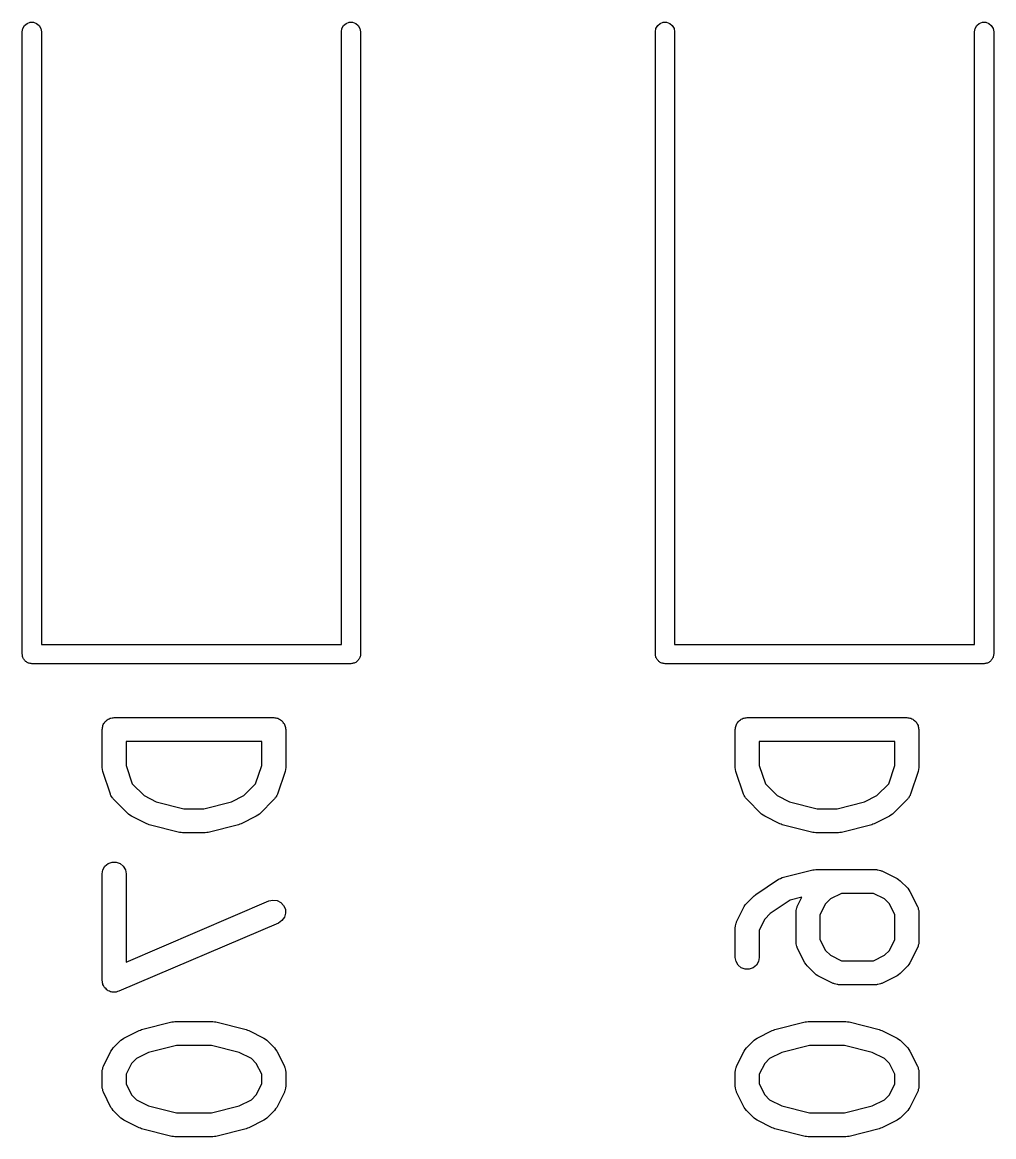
# Model space of a CAD drawing. Extents: x 48 to 353, y -143 to -50.
# Drawn here: x 291.83 to 297.92, y -138.62 to -131.64 of the extents above; entities that cross this region are included whole.
import ezdxf

# ---------------------------------------------------------------- set-up
doc = ezdxf.new("R2010")
doc.units = 0
doc.header["$MEASUREMENT"] = 0
doc.layers.add('BLACK', color=7, linetype='CONTINUOUS')

msp = doc.modelspace()

# ---------------------------------------------------------------- linework, layer by layer
at = {"layer": 'Black'}
for p, q in [((291.834, -131.7), (291.837, -131.679)), ((291.837, -131.679), (291.848, -131.661)), ((291.848, -131.661), (291.864, -131.648)), ((291.864, -131.648), (291.883, -131.641)), ((291.883, -131.641), (291.904, -131.641)), ((291.904, -131.641), (291.924, -131.648)), ((291.924, -131.648), (291.94, -131.661)), ((291.94, -131.661), (291.95, -131.679)), ((291.95, -131.679), (291.954, -131.7)), ((293.834, -131.7), (293.837, -131.679)), ((293.837, -131.679), (293.848, -131.661)), ((293.848, -131.661), (293.864, -131.648)), ((293.864, -131.648), (293.883, -131.641)), ((293.883, -131.641), (293.904, -131.641)), ((293.904, -131.641), (293.924, -131.648)), ((293.924, -131.648), (293.94, -131.661)), ((293.94, -131.661), (293.95, -131.679)), ((293.95, -131.679), (293.954, -131.7)), ((295.803, -131.7), (295.806, -131.679)), ((295.806, -131.679), (295.817, -131.661)), ((295.817, -131.661), (295.832, -131.648)), ((295.832, -131.648), (295.852, -131.641)), ((295.852, -131.641), (295.873, -131.641)), ((295.873, -131.641), (295.892, -131.648)), ((295.892, -131.648), (295.908, -131.661)), ((295.908, -131.661), (295.919, -131.679)), ((295.919, -131.679), (295.923, -131.7)), ((297.803, -131.7), (297.806, -131.679)), ((297.806, -131.679), (297.817, -131.661)), ((297.817, -131.661), (297.832, -131.648)), ((297.832, -131.648), (297.852, -131.641)), ((297.852, -131.641), (297.873, -131.641)), ((297.873, -131.641), (297.892, -131.648)), ((297.892, -131.648), (297.908, -131.661)), ((297.908, -131.661), (297.919, -131.679)), ((297.919, -131.679), (297.923, -131.7)), ((291.834, -135.6), (291.834, -131.7)), ((291.954, -131.7), (291.954, -135.54)), ((293.834, -135.54), (293.834, -131.7)), ((293.954, -131.7), (293.954, -135.6)), ((295.803, -135.6), (295.803, -131.7)), ((295.923, -131.7), (295.923, -135.54)), ((297.803, -135.54), (297.803, -131.7)), ((297.923, -131.7), (297.923, -135.6)), ((291.954, -135.54), (293.834, -135.54)), ((295.923, -135.54), (297.803, -135.54)), ((291.835, -135.605), (291.834, -135.6)), ((291.835, -135.61), (291.835, -135.605)), ((293.954, -135.6), (293.953, -135.605)), ((293.953, -135.605), (293.953, -135.61)), ((295.803, -135.605), (295.803, -135.6)), ((295.803, -135.61), (295.803, -135.605)), ((297.923, -135.6), (297.922, -135.605)), ((297.922, -135.605), (297.922, -135.61)), ((291.836, -135.615), (291.835, -135.61)), ((291.837, -135.621), (291.836, -135.615)), ((291.84, -135.625), (291.837, -135.621)), ((291.842, -135.63), (291.84, -135.625)), ((291.845, -135.634), (291.842, -135.63)), ((291.848, -135.639), (291.845, -135.634)), ((291.852, -135.642), (291.848, -135.639)), ((291.855, -135.646), (291.852, -135.642)), ((291.86, -135.649), (291.855, -135.646)), ((291.864, -135.652), (291.86, -135.649)), ((291.869, -135.654), (291.864, -135.652)), ((291.873, -135.656), (291.869, -135.654)), ((291.878, -135.657), (291.873, -135.656)), ((291.883, -135.659), (291.878, -135.657)), ((291.889, -135.659), (291.883, -135.659)), ((291.894, -135.66), (291.889, -135.659)), ((293.894, -135.66), (291.894, -135.66)), ((293.899, -135.659), (293.894, -135.66)), ((293.904, -135.659), (293.899, -135.659)), ((293.909, -135.657), (293.904, -135.659)), ((293.914, -135.656), (293.909, -135.657)), ((293.919, -135.654), (293.914, -135.656)), ((293.924, -135.652), (293.919, -135.654)), ((293.928, -135.649), (293.924, -135.652)), ((293.932, -135.646), (293.928, -135.649)), ((293.936, -135.642), (293.932, -135.646)), ((293.94, -135.639), (293.936, -135.642)), ((293.942, -135.634), (293.94, -135.639)), ((293.946, -135.63), (293.942, -135.634)), ((293.948, -135.625), (293.946, -135.63)), ((293.95, -135.621), (293.948, -135.625)), ((293.951, -135.615), (293.95, -135.621)), ((293.953, -135.61), (293.951, -135.615)), ((295.805, -135.615), (295.803, -135.61)), ((295.806, -135.621), (295.805, -135.615)), ((295.809, -135.625), (295.806, -135.621)), ((295.811, -135.63), (295.809, -135.625)), ((295.814, -135.634), (295.811, -135.63)), ((295.817, -135.639), (295.814, -135.634)), ((295.821, -135.642), (295.817, -135.639)), ((295.824, -135.646), (295.821, -135.642)), ((295.828, -135.649), (295.824, -135.646)), ((295.832, -135.652), (295.828, -135.649)), ((295.837, -135.654), (295.832, -135.652)), ((295.842, -135.656), (295.837, -135.654)), ((295.847, -135.657), (295.842, -135.656)), ((295.852, -135.659), (295.847, -135.657)), ((295.857, -135.659), (295.852, -135.659)), ((295.863, -135.66), (295.857, -135.659)), ((297.863, -135.66), (295.863, -135.66)), ((297.868, -135.659), (297.863, -135.66)), ((297.873, -135.659), (297.868, -135.659)), ((297.878, -135.657), (297.873, -135.659)), ((297.883, -135.656), (297.878, -135.657)), ((297.888, -135.654), (297.883, -135.656)), ((297.892, -135.652), (297.888, -135.654)), ((297.897, -135.649), (297.892, -135.652)), ((297.901, -135.646), (297.897, -135.649)), ((297.904, -135.642), (297.901, -135.646)), ((297.908, -135.639), (297.904, -135.642)), ((297.911, -135.634), (297.908, -135.639)), ((297.914, -135.63), (297.911, -135.634)), ((297.916, -135.625), (297.914, -135.63)), ((297.919, -135.621), (297.916, -135.625)), ((297.92, -135.615), (297.919, -135.621)), ((297.922, -135.61), (297.92, -135.615)), ((292.349, -136.03), (292.352, -136.025)), ((292.352, -136.025), (292.357, -136.02)), ((292.357, -136.02), (292.361, -136.015)), ((292.361, -136.015), (292.367, -136.012)), ((292.367, -136.012), (292.372, -136.008)), ((292.372, -136.008), (292.378, -136.006)), ((292.378, -136.006), (292.384, -136.002)), ((292.384, -136.002), (292.39, -136.001)), ((292.39, -136.001), (292.397, -135.999)), ((292.397, -135.999), (292.403, -135.999)), ((292.403, -135.999), (292.41, -135.998)), ((292.41, -135.998), (293.41, -135.998)), ((293.41, -135.998), (293.416, -135.999)), ((293.416, -135.999), (293.423, -135.999)), ((293.423, -135.999), (293.429, -136.001)), ((293.429, -136.001), (293.435, -136.002)), ((293.435, -136.002), (293.441, -136.006)), ((293.441, -136.006), (293.447, -136.008)), ((293.447, -136.008), (293.452, -136.012)), ((293.452, -136.012), (293.458, -136.015)), ((293.458, -136.015), (293.462, -136.02)), ((293.462, -136.02), (293.467, -136.025)), ((293.467, -136.025), (293.47, -136.03)), ((296.318, -136.03), (296.321, -136.025)), ((296.321, -136.025), (296.326, -136.02)), ((296.326, -136.02), (296.33, -136.015)), ((296.33, -136.015), (296.336, -136.012)), ((296.336, -136.012), (296.341, -136.008)), ((296.341, -136.008), (296.347, -136.006)), ((296.347, -136.006), (296.353, -136.002)), ((296.353, -136.002), (296.359, -136.001)), ((296.359, -136.001), (296.365, -135.999)), ((296.365, -135.999), (296.372, -135.999)), ((296.372, -135.999), (296.378, -135.998)), ((296.378, -135.998), (297.378, -135.998)), ((297.378, -135.998), (297.385, -135.999)), ((297.385, -135.999), (297.391, -135.999)), ((297.391, -135.999), (297.398, -136.001)), ((297.398, -136.001), (297.404, -136.002)), ((297.404, -136.002), (297.41, -136.006)), ((297.41, -136.006), (297.416, -136.008)), ((297.416, -136.008), (297.421, -136.012)), ((297.421, -136.012), (297.427, -136.015)), ((297.427, -136.015), (297.431, -136.02)), ((297.431, -136.02), (297.436, -136.025)), ((297.436, -136.025), (297.439, -136.03)), ((292.335, -136.073), (292.336, -136.066)), ((292.335, -136.311), (292.335, -136.073)), ((292.336, -136.06), (292.338, -136.054)), ((292.336, -136.066), (292.336, -136.06)), ((292.338, -136.054), (292.339, -136.047)), ((292.339, -136.047), (292.342, -136.041)), ((292.342, -136.041), (292.345, -136.035)), ((292.345, -136.035), (292.349, -136.03)), ((293.47, -136.03), (293.475, -136.035)), ((293.475, -136.035), (293.477, -136.041)), ((293.477, -136.041), (293.48, -136.047)), ((293.48, -136.047), (293.481, -136.054)), ((293.481, -136.054), (293.483, -136.06)), ((293.483, -136.06), (293.483, -136.066)), ((293.483, -136.066), (293.485, -136.073)), ((293.485, -136.073), (293.485, -136.311)), ((296.303, -136.073), (296.305, -136.066)), ((296.303, -136.311), (296.303, -136.073)), ((296.305, -136.06), (296.307, -136.054)), ((296.305, -136.066), (296.305, -136.06)), ((296.307, -136.054), (296.308, -136.047)), ((296.308, -136.047), (296.311, -136.041)), ((296.311, -136.041), (296.313, -136.035)), ((296.313, -136.035), (296.318, -136.03)), ((297.439, -136.03), (297.443, -136.035)), ((297.443, -136.035), (297.446, -136.041)), ((297.446, -136.041), (297.449, -136.047)), ((297.449, -136.047), (297.45, -136.054)), ((297.45, -136.054), (297.452, -136.06)), ((297.452, -136.06), (297.452, -136.066)), ((297.452, -136.066), (297.453, -136.073)), ((297.453, -136.073), (297.453, -136.311)), ((292.485, -136.148), (292.485, -136.299)), ((293.335, -136.148), (292.485, -136.148)), ((293.335, -136.299), (293.335, -136.148)), ((296.453, -136.148), (296.453, -136.299)), ((297.303, -136.148), (296.453, -136.148)), ((297.303, -136.299), (297.303, -136.148)), ((292.485, -136.299), (292.523, -136.413)), ((293.296, -136.413), (293.335, -136.299)), ((296.453, -136.299), (296.492, -136.413)), ((297.265, -136.413), (297.303, -136.299)), ((292.337, -136.323), (292.335, -136.311)), ((292.338, -136.335), (292.337, -136.323)), ((292.386, -136.477), (292.338, -136.335)), ((293.481, -136.335), (293.433, -136.477)), ((293.483, -136.323), (293.481, -136.335)), ((293.485, -136.311), (293.483, -136.323)), ((296.305, -136.323), (296.303, -136.311)), ((296.307, -136.335), (296.305, -136.323)), ((296.355, -136.477), (296.307, -136.335)), ((297.45, -136.335), (297.402, -136.477)), ((297.451, -136.323), (297.45, -136.335)), ((297.453, -136.311), (297.451, -136.323)), ((292.523, -136.413), (292.597, -136.487)), ((293.222, -136.487), (293.296, -136.413)), ((296.492, -136.413), (296.566, -136.487)), ((297.191, -136.487), (297.265, -136.413)), ((292.388, -136.481), (292.386, -136.477)), ((292.389, -136.485), (292.388, -136.481)), ((292.394, -136.493), (292.389, -136.485)), ((292.399, -136.5), (292.394, -136.493)), ((292.402, -136.503), (292.399, -136.5)), ((292.404, -136.507), (292.402, -136.503)), ((292.499, -136.602), (292.404, -136.507)), ((292.597, -136.487), (292.674, -136.526)), ((293.145, -136.526), (293.222, -136.487)), ((293.415, -136.507), (293.32, -136.602)), ((293.418, -136.503), (293.415, -136.507)), ((293.421, -136.5), (293.418, -136.503)), ((293.425, -136.493), (293.421, -136.5)), ((293.43, -136.485), (293.425, -136.493)), ((293.431, -136.481), (293.43, -136.485)), ((293.433, -136.477), (293.431, -136.481)), ((296.357, -136.481), (296.355, -136.477)), ((296.358, -136.485), (296.357, -136.481)), ((296.363, -136.493), (296.358, -136.485)), ((296.367, -136.5), (296.363, -136.493)), ((296.37, -136.503), (296.367, -136.5)), ((296.373, -136.507), (296.37, -136.503)), ((296.468, -136.602), (296.373, -136.507)), ((296.566, -136.487), (296.643, -136.526)), ((297.114, -136.526), (297.191, -136.487)), ((297.384, -136.507), (297.289, -136.602)), ((297.386, -136.503), (297.384, -136.507)), ((297.39, -136.5), (297.386, -136.503)), ((297.394, -136.493), (297.39, -136.5)), ((297.399, -136.485), (297.394, -136.493)), ((297.4, -136.481), (297.399, -136.485)), ((297.402, -136.477), (297.4, -136.481)), ((292.674, -136.526), (292.847, -136.569)), ((292.847, -136.569), (292.972, -136.569)), ((292.972, -136.569), (293.145, -136.526)), ((296.643, -136.526), (296.816, -136.569)), ((296.816, -136.569), (296.941, -136.569)), ((296.941, -136.569), (297.114, -136.526)), ((292.509, -136.609), (292.499, -136.602)), ((292.519, -136.616), (292.509, -136.609)), ((292.614, -136.664), (292.519, -136.616)), ((293.3, -136.616), (293.205, -136.664)), ((293.31, -136.609), (293.3, -136.616)), ((293.32, -136.602), (293.31, -136.609)), ((296.478, -136.609), (296.468, -136.602)), ((296.488, -136.616), (296.478, -136.609)), ((296.583, -136.664), (296.488, -136.616)), ((297.269, -136.616), (297.174, -136.664)), ((297.279, -136.609), (297.269, -136.616)), ((297.289, -136.602), (297.279, -136.609)), ((292.622, -136.666), (292.614, -136.664)), ((292.63, -136.669), (292.622, -136.666)), ((292.82, -136.717), (292.63, -136.669)), ((292.829, -136.718), (292.82, -136.717)), ((292.838, -136.719), (292.829, -136.718)), ((292.981, -136.719), (292.838, -136.719)), ((292.99, -136.718), (292.981, -136.719)), ((292.999, -136.717), (292.99, -136.718)), ((293.19, -136.669), (292.999, -136.717)), ((293.197, -136.666), (293.19, -136.669)), ((293.205, -136.664), (293.197, -136.666)), ((296.591, -136.666), (296.583, -136.664)), ((296.598, -136.669), (296.591, -136.666)), ((296.789, -136.717), (296.598, -136.669)), ((296.798, -136.718), (296.789, -136.717)), ((296.807, -136.719), (296.798, -136.718)), ((296.95, -136.719), (296.807, -136.719)), ((296.959, -136.718), (296.95, -136.719)), ((296.968, -136.717), (296.959, -136.718)), ((297.158, -136.669), (296.968, -136.717)), ((297.166, -136.666), (297.158, -136.669)), ((297.174, -136.664), (297.166, -136.666)), ((292.339, -136.952), (292.352, -136.929)), ((292.352, -136.929), (292.372, -136.913)), ((292.372, -136.913), (292.397, -136.904)), ((292.397, -136.904), (292.423, -136.904)), ((292.423, -136.904), (292.447, -136.913)), ((292.447, -136.913), (292.467, -136.929)), ((292.467, -136.929), (292.48, -136.952)), ((292.335, -136.977), (292.339, -136.952)), ((292.335, -137.644), (292.335, -136.977)), ((292.48, -136.952), (292.485, -136.977)), ((292.485, -136.977), (292.485, -137.53)), ((296.575, -137.01), (296.587, -137.005)), ((296.587, -137.005), (296.598, -137)), ((296.598, -137), (296.789, -136.952)), ((296.789, -136.952), (296.798, -136.952)), ((296.798, -136.952), (296.807, -136.95)), ((296.807, -136.95), (297.188, -136.95)), ((297.188, -136.95), (297.192, -136.951)), ((297.192, -136.951), (297.196, -136.951)), ((297.196, -136.951), (297.205, -136.953)), ((297.205, -136.953), (297.214, -136.955)), ((297.214, -136.955), (297.217, -136.957)), ((297.217, -136.957), (297.221, -136.958)), ((297.221, -136.958), (297.317, -137.006)), ((297.317, -137.006), (297.326, -137.013)), ((296.432, -137.106), (296.575, -137.01)), ((297.326, -137.013), (297.336, -137.02)), ((297.336, -137.02), (297.384, -137.067)), ((297.384, -137.067), (297.391, -137.077)), ((293.38, -137.147), (293.405, -137.141)), ((293.405, -137.141), (293.431, -137.144)), ((293.431, -137.144), (293.455, -137.156)), ((296.373, -137.163), (296.421, -137.115)), ((296.421, -137.115), (296.427, -137.111)), ((296.427, -137.111), (296.432, -137.106)), ((296.647, -137.142), (296.521, -137.226)), ((296.721, -137.124), (296.647, -137.142)), ((296.692, -137.182), (296.721, -137.124)), ((296.899, -137.134), (296.869, -137.165)), ((296.968, -137.1), (296.899, -137.134)), ((297.17, -137.1), (296.968, -137.1)), ((297.239, -137.134), (297.17, -137.1)), ((297.269, -137.165), (297.239, -137.134)), ((297.391, -137.077), (297.398, -137.087)), ((297.398, -137.087), (297.445, -137.182)), ((292.485, -137.53), (293.38, -137.147)), ((293.455, -137.156), (293.472, -137.175)), ((293.472, -137.175), (293.483, -137.198)), ((293.483, -137.198), (293.484, -137.224)), ((296.311, -137.277), (296.359, -137.182)), ((296.359, -137.182), (296.366, -137.172)), ((296.366, -137.172), (296.373, -137.163)), ((296.684, -137.216), (296.685, -137.211)), ((296.685, -137.207), (296.687, -137.199)), ((296.685, -137.211), (296.685, -137.207)), ((296.687, -137.199), (296.689, -137.19)), ((296.689, -137.19), (296.691, -137.186)), ((296.691, -137.186), (296.692, -137.182)), ((296.869, -137.165), (296.834, -137.233)), ((297.303, -137.233), (297.269, -137.165)), ((297.445, -137.182), (297.447, -137.186)), ((297.447, -137.186), (297.449, -137.19)), ((297.449, -137.19), (297.45, -137.199)), ((297.45, -137.199), (297.453, -137.207)), ((297.453, -137.207), (297.453, -137.211)), ((297.453, -137.211), (297.453, -137.216)), ((293.439, -137.285), (292.439, -137.713)), ((293.461, -137.27), (293.439, -137.285)), ((293.477, -137.249), (293.461, -137.27)), ((293.484, -137.224), (293.477, -137.249)), ((296.306, -137.294), (296.308, -137.285)), ((296.308, -137.285), (296.31, -137.281)), ((296.31, -137.281), (296.311, -137.277)), ((296.488, -137.26), (296.453, -137.329)), ((296.521, -137.226), (296.488, -137.26)), ((296.684, -137.406), (296.684, -137.216)), ((296.834, -137.233), (296.834, -137.388)), ((297.303, -137.388), (297.303, -137.233)), ((297.453, -137.216), (297.453, -137.406)), ((296.303, -137.311), (296.304, -137.307)), ((296.303, -137.501), (296.303, -137.311)), ((296.304, -137.302), (296.306, -137.294)), ((296.304, -137.307), (296.304, -137.302)), ((296.453, -137.329), (296.453, -137.501)), ((296.685, -137.41), (296.684, -137.406)), ((296.685, -137.415), (296.685, -137.41)), ((296.687, -137.423), (296.685, -137.415)), ((296.689, -137.432), (296.687, -137.423)), ((296.834, -137.388), (296.869, -137.457)), ((297.269, -137.457), (297.303, -137.388)), ((297.45, -137.423), (297.449, -137.432)), ((297.453, -137.415), (297.45, -137.423)), ((297.453, -137.406), (297.453, -137.41)), ((297.453, -137.41), (297.453, -137.415)), ((296.691, -137.435), (296.689, -137.432)), ((296.692, -137.44), (296.691, -137.435)), ((296.74, -137.535), (296.692, -137.44)), ((296.869, -137.457), (296.899, -137.487)), ((296.899, -137.487), (296.968, -137.522)), ((297.17, -137.522), (297.239, -137.487)), ((297.239, -137.487), (297.269, -137.457)), ((297.445, -137.44), (297.398, -137.535)), ((297.447, -137.435), (297.445, -137.44)), ((297.449, -137.432), (297.447, -137.435)), ((296.308, -137.527), (296.303, -137.501)), ((296.321, -137.549), (296.308, -137.527)), ((296.341, -137.566), (296.321, -137.549)), ((296.436, -137.549), (296.416, -137.566)), ((296.449, -137.527), (296.436, -137.549)), ((296.453, -137.501), (296.449, -137.527)), ((296.747, -137.544), (296.74, -137.535)), ((296.754, -137.554), (296.747, -137.544)), ((296.802, -137.602), (296.754, -137.554)), ((296.968, -137.522), (297.17, -137.522)), ((297.384, -137.554), (297.336, -137.602)), ((297.391, -137.544), (297.384, -137.554)), ((297.398, -137.535), (297.391, -137.544)), ((296.365, -137.575), (296.341, -137.566)), ((296.391, -137.575), (296.365, -137.575)), ((296.416, -137.566), (296.391, -137.575)), ((296.811, -137.609), (296.802, -137.602)), ((296.821, -137.616), (296.811, -137.609)), ((296.916, -137.664), (296.821, -137.616)), ((297.317, -137.616), (297.221, -137.664)), ((297.326, -137.609), (297.317, -137.616)), ((297.336, -137.602), (297.326, -137.609)), ((292.336, -137.653), (292.335, -137.644)), ((292.337, -137.661), (292.336, -137.653)), ((292.338, -137.665), (292.337, -137.661)), ((292.339, -137.67), (292.338, -137.665)), ((292.343, -137.677), (292.339, -137.67)), ((292.347, -137.685), (292.343, -137.677)), ((292.35, -137.688), (292.347, -137.685)), ((292.352, -137.692), (292.35, -137.688)), ((292.359, -137.698), (292.352, -137.692)), ((292.365, -137.704), (292.359, -137.698)), ((292.369, -137.706), (292.365, -137.704)), ((296.92, -137.665), (296.916, -137.664)), ((296.924, -137.667), (296.92, -137.665)), ((296.933, -137.669), (296.924, -137.667)), ((296.941, -137.671), (296.933, -137.669)), ((296.946, -137.671), (296.941, -137.671)), ((296.95, -137.672), (296.946, -137.671)), ((297.188, -137.672), (296.95, -137.672)), ((297.192, -137.671), (297.188, -137.672)), ((297.196, -137.671), (297.192, -137.671)), ((297.205, -137.669), (297.196, -137.671)), ((297.214, -137.667), (297.205, -137.669)), ((297.217, -137.665), (297.214, -137.667)), ((297.221, -137.664), (297.217, -137.665)), ((292.372, -137.709), (292.369, -137.706)), ((292.38, -137.712), (292.372, -137.709)), ((292.388, -137.716), (292.38, -137.712)), ((292.392, -137.716), (292.388, -137.716)), ((292.397, -137.718), (292.392, -137.716)), ((292.405, -137.718), (292.397, -137.718)), ((292.414, -137.719), (292.405, -137.718)), ((292.418, -137.718), (292.414, -137.719)), ((292.423, -137.718), (292.418, -137.718)), ((292.431, -137.715), (292.423, -137.718)), ((292.439, -137.713), (292.431, -137.715)), ((292.582, -137.952), (292.772, -137.905)), ((292.772, -137.905), (292.782, -137.904)), ((292.782, -137.904), (292.791, -137.902)), ((292.791, -137.902), (293.029, -137.902)), ((293.029, -137.902), (293.038, -137.904)), ((293.038, -137.904), (293.047, -137.905)), ((293.047, -137.905), (293.237, -137.952)), ((296.551, -137.952), (296.741, -137.905)), ((296.741, -137.905), (296.75, -137.904)), ((296.75, -137.904), (296.759, -137.902)), ((296.759, -137.902), (296.997, -137.902)), ((296.997, -137.902), (297.006, -137.904)), ((297.006, -137.904), (297.016, -137.905)), ((297.016, -137.905), (297.206, -137.952)), ((292.471, -138.006), (292.567, -137.958)), ((292.567, -137.958), (292.574, -137.956)), ((292.574, -137.956), (292.582, -137.952)), ((293.237, -137.952), (293.245, -137.956)), ((293.245, -137.956), (293.253, -137.958)), ((293.253, -137.958), (293.348, -138.006)), ((296.44, -138.006), (296.535, -137.958)), ((296.535, -137.958), (296.543, -137.956)), ((296.543, -137.956), (296.551, -137.952)), ((297.206, -137.952), (297.214, -137.956)), ((297.214, -137.956), (297.221, -137.958)), ((297.221, -137.958), (297.317, -138.006)), ((292.404, -138.067), (292.452, -138.02)), ((292.452, -138.02), (292.462, -138.013)), ((292.462, -138.013), (292.471, -138.006)), ((292.8, -138.052), (292.626, -138.096)), ((293.019, -138.052), (292.8, -138.052)), ((293.193, -138.096), (293.019, -138.052)), ((293.348, -138.006), (293.358, -138.013)), ((293.358, -138.013), (293.367, -138.02)), ((293.367, -138.02), (293.415, -138.067)), ((296.373, -138.067), (296.421, -138.02)), ((296.421, -138.02), (296.43, -138.013)), ((296.43, -138.013), (296.44, -138.006)), ((296.769, -138.052), (296.595, -138.096)), ((296.988, -138.052), (296.769, -138.052)), ((297.162, -138.096), (296.988, -138.052)), ((297.317, -138.006), (297.326, -138.013)), ((297.326, -138.013), (297.336, -138.02)), ((297.336, -138.02), (297.384, -138.067)), ((292.343, -138.182), (292.39, -138.087)), ((292.39, -138.087), (292.397, -138.077)), ((292.397, -138.077), (292.404, -138.067)), ((292.626, -138.096), (292.549, -138.134)), ((293.27, -138.134), (293.193, -138.096)), ((293.415, -138.067), (293.422, -138.077)), ((293.422, -138.077), (293.429, -138.087)), ((293.429, -138.087), (293.477, -138.182)), ((296.311, -138.182), (296.359, -138.087)), ((296.359, -138.087), (296.366, -138.077)), ((296.366, -138.077), (296.373, -138.067)), ((296.595, -138.096), (296.518, -138.134)), ((297.239, -138.134), (297.162, -138.096)), ((297.384, -138.067), (297.391, -138.077)), ((297.391, -138.077), (297.398, -138.087)), ((297.398, -138.087), (297.445, -138.182)), ((292.338, -138.199), (292.339, -138.19)), ((292.339, -138.19), (292.341, -138.186)), ((292.341, -138.186), (292.343, -138.182)), ((292.519, -138.165), (292.485, -138.233)), ((292.549, -138.134), (292.519, -138.165)), ((293.3, -138.165), (293.27, -138.134)), ((293.335, -138.233), (293.3, -138.165)), ((293.477, -138.182), (293.478, -138.186)), ((293.478, -138.186), (293.48, -138.19)), ((293.48, -138.19), (293.482, -138.199)), ((296.306, -138.199), (296.308, -138.19)), ((296.308, -138.19), (296.31, -138.186)), ((296.31, -138.186), (296.311, -138.182)), ((296.488, -138.165), (296.453, -138.233)), ((296.518, -138.134), (296.488, -138.165)), ((297.269, -138.165), (297.239, -138.134)), ((297.303, -138.233), (297.269, -138.165)), ((297.445, -138.182), (297.447, -138.186)), ((297.447, -138.186), (297.449, -138.19)), ((297.449, -138.19), (297.45, -138.199)), ((292.335, -138.207), (292.338, -138.199)), ((292.335, -138.211), (292.335, -138.207)), ((292.335, -138.216), (292.335, -138.211)), ((292.335, -138.311), (292.335, -138.216)), ((292.485, -138.233), (292.485, -138.293)), ((293.335, -138.293), (293.335, -138.233)), ((293.482, -138.199), (293.484, -138.207)), ((293.484, -138.207), (293.484, -138.211)), ((293.484, -138.211), (293.485, -138.216)), ((293.485, -138.216), (293.485, -138.311)), ((296.303, -138.216), (296.304, -138.211)), ((296.303, -138.311), (296.303, -138.216)), ((296.304, -138.207), (296.306, -138.199)), ((296.304, -138.211), (296.304, -138.207)), ((296.453, -138.233), (296.453, -138.293)), ((297.303, -138.293), (297.303, -138.233)), ((297.45, -138.199), (297.453, -138.207)), ((297.453, -138.207), (297.453, -138.211)), ((297.453, -138.211), (297.453, -138.216)), ((297.453, -138.216), (297.453, -138.311)), ((292.335, -138.315), (292.335, -138.311)), ((292.335, -138.319), (292.335, -138.315)), ((292.338, -138.328), (292.335, -138.319)), ((292.339, -138.336), (292.338, -138.328)), ((292.485, -138.293), (292.519, -138.362)), ((293.3, -138.362), (293.335, -138.293)), ((293.482, -138.328), (293.48, -138.336)), ((293.484, -138.319), (293.482, -138.328)), ((293.485, -138.311), (293.484, -138.315)), ((293.484, -138.315), (293.484, -138.319)), ((296.304, -138.315), (296.303, -138.311)), ((296.304, -138.319), (296.304, -138.315)), ((296.306, -138.328), (296.304, -138.319)), ((296.308, -138.336), (296.306, -138.328)), ((296.453, -138.293), (296.488, -138.362)), ((297.269, -138.362), (297.303, -138.293)), ((297.45, -138.328), (297.449, -138.336)), ((297.453, -138.319), (297.45, -138.328)), ((297.453, -138.311), (297.453, -138.315)), ((297.453, -138.315), (297.453, -138.319)), ((292.341, -138.34), (292.339, -138.336)), ((292.343, -138.344), (292.341, -138.34)), ((292.39, -138.44), (292.343, -138.344)), ((292.519, -138.362), (292.549, -138.392)), ((292.549, -138.392), (292.626, -138.431)), ((293.193, -138.431), (293.27, -138.392)), ((293.27, -138.392), (293.3, -138.362)), ((293.477, -138.344), (293.429, -138.44)), ((293.478, -138.34), (293.477, -138.344)), ((293.48, -138.336), (293.478, -138.34)), ((296.31, -138.34), (296.308, -138.336)), ((296.311, -138.344), (296.31, -138.34)), ((296.359, -138.44), (296.311, -138.344)), ((296.488, -138.362), (296.518, -138.392)), ((296.518, -138.392), (296.595, -138.431)), ((297.162, -138.431), (297.239, -138.392)), ((297.239, -138.392), (297.269, -138.362)), ((297.445, -138.344), (297.398, -138.44)), ((297.447, -138.34), (297.445, -138.344)), ((297.449, -138.336), (297.447, -138.34)), ((292.397, -138.449), (292.39, -138.44)), ((292.404, -138.459), (292.397, -138.449)), ((292.452, -138.507), (292.404, -138.459)), ((292.626, -138.431), (292.8, -138.474)), ((293.019, -138.474), (293.193, -138.431)), ((293.415, -138.459), (293.367, -138.507)), ((293.422, -138.449), (293.415, -138.459)), ((293.429, -138.44), (293.422, -138.449)), ((296.366, -138.449), (296.359, -138.44)), ((296.373, -138.459), (296.366, -138.449)), ((296.421, -138.507), (296.373, -138.459)), ((296.595, -138.431), (296.769, -138.474)), ((296.988, -138.474), (297.162, -138.431)), ((297.384, -138.459), (297.336, -138.507)), ((297.391, -138.449), (297.384, -138.459)), ((297.398, -138.44), (297.391, -138.449)), ((292.462, -138.514), (292.452, -138.507)), ((292.471, -138.521), (292.462, -138.514)), ((292.567, -138.568), (292.471, -138.521)), ((292.8, -138.474), (293.019, -138.474)), ((293.348, -138.521), (293.253, -138.568)), ((293.358, -138.514), (293.348, -138.521)), ((293.367, -138.507), (293.358, -138.514)), ((296.43, -138.514), (296.421, -138.507)), ((296.44, -138.521), (296.43, -138.514)), ((296.535, -138.568), (296.44, -138.521)), ((296.769, -138.474), (296.988, -138.474)), ((297.317, -138.521), (297.221, -138.568)), ((297.326, -138.514), (297.317, -138.521)), ((297.336, -138.507), (297.326, -138.514)), ((292.574, -138.571), (292.567, -138.568)), ((292.582, -138.574), (292.574, -138.571)), ((292.772, -138.622), (292.582, -138.574)), ((293.237, -138.574), (293.047, -138.622)), ((293.245, -138.571), (293.237, -138.574)), ((293.253, -138.568), (293.245, -138.571)), ((296.543, -138.571), (296.535, -138.568)), ((296.551, -138.574), (296.543, -138.571)), ((296.741, -138.622), (296.551, -138.574)), ((297.206, -138.574), (297.016, -138.622)), ((297.214, -138.571), (297.206, -138.574)), ((297.221, -138.568), (297.214, -138.571)), ((292.782, -138.622), (292.772, -138.622)), ((292.791, -138.624), (292.782, -138.622)), ((293.029, -138.624), (292.791, -138.624)), ((293.038, -138.622), (293.029, -138.624)), ((293.047, -138.622), (293.038, -138.622)), ((296.75, -138.622), (296.741, -138.622)), ((296.759, -138.624), (296.75, -138.622)), ((296.997, -138.624), (296.759, -138.624)), ((297.006, -138.622), (296.997, -138.624)), ((297.016, -138.622), (297.006, -138.622))]:
    msp.add_line(p, q, dxfattribs=at)

doc.saveas('drawing.dxf')
